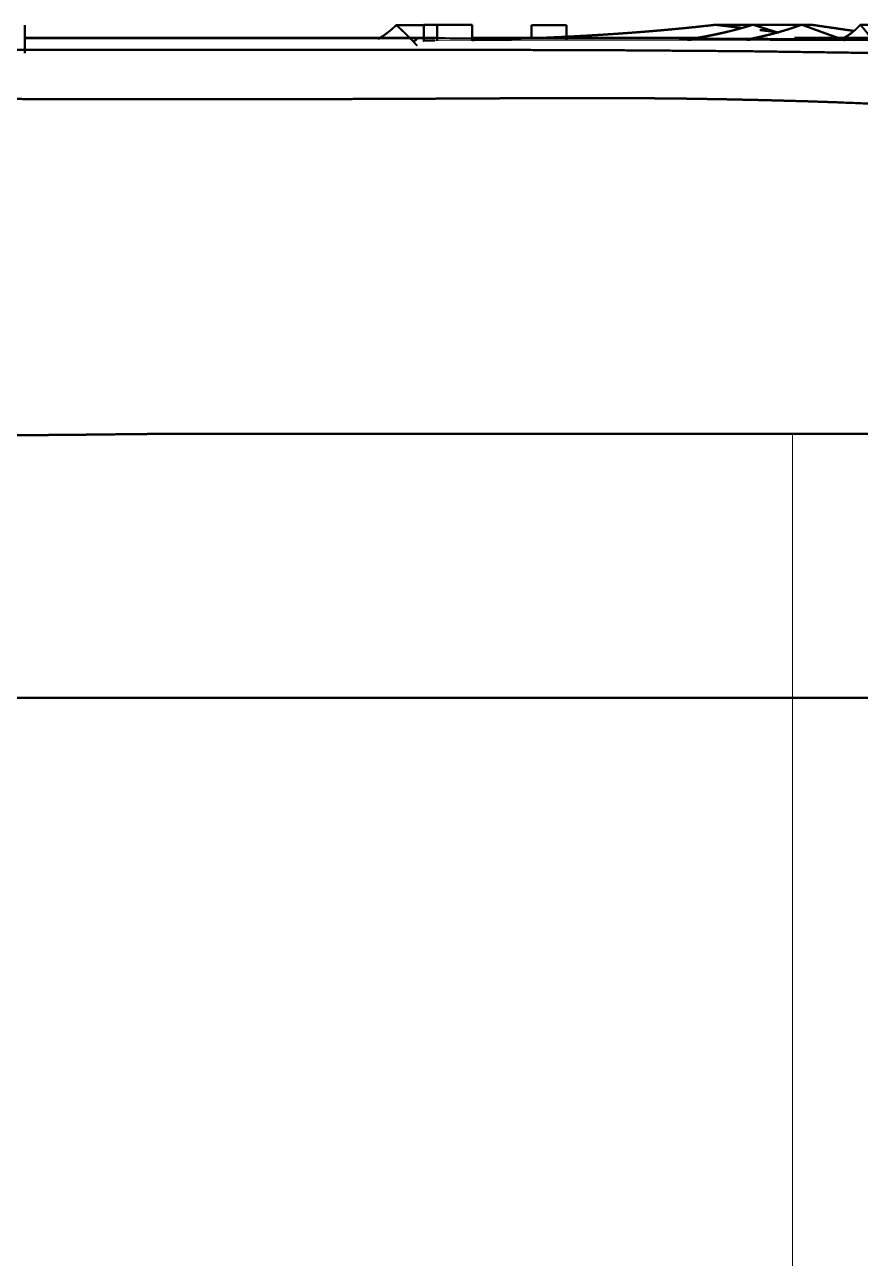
# Paper-space layout 'Layout1' of a CAD drawing. Header units: millimetres. Extents: x 37 to 380, y 30 to 264.
# Drawn here: x 63.44 to 69.77, y 163.2 to 172.55 of the extents above; entities that cross this region are included whole.
import ezdxf

# ---------------------------------------------------------------- set-up
doc = ezdxf.new("R2010")
doc.units = ezdxf.units.MM
doc.layers.add('170', color=7, linetype='Continuous', true_color=0xffffff)

psp = doc.layouts.get("Layout1")

# ---------------------------------------------------------------- linework, layer by layer
at = {"layer": '170', "color": 155, "linetype": 'Continuous', "lineweight": 50}
for p, q in [((63.4395, 172.5474), (63.4395, 172.3342)), ((66.2552, 172.5472), (66.4631, 172.5471)), ((66.4631, 172.5471), (66.2552, 172.5472)), ((66.5642, 172.5494), (66.5648, 172.4463)), ((66.5642, 172.4301), (66.5642, 172.5494)), ((66.8307, 172.5495), (66.8307, 172.4302)), ((67.2787, 172.4435), (67.2787, 172.5462)), ((67.5452, 172.5458), (67.5452, 172.434)), ((66.4631, 172.428), (66.5472, 172.429)), ((66.5296, 172.4288), (66.4631, 172.428)), ((66.4631, 172.428), (66.4631, 172.4255)), ((40.9008, 167.4491), (67.7307, 167.4491)), ((40.9008, 167.4491), (67.7307, 167.4491))]:
    psp.add_line(p, q, dxfattribs=at)
at = {"layer": '170', "color": 155, "linetype": 'Continuous', "lineweight": 13}
for p, q in [((69.2566, 169.4491), (69.2566, 167.4491)), ((69.2566, 167.4491), (69.2566, 158.0991))]:
    psp.add_line(p, q, dxfattribs=at)
at = {"layer": '170', "color": 155, "linetype": 'Continuous', "lineweight": 50}
for points, knots in [([(66.1189, 172.4413), (66.1332, 172.4501), (66.1443, 172.4573), (66.1553, 172.4646), (66.1661, 172.4721), (66.1767, 172.4798), (66.1871, 172.4876), (66.1973, 172.4956), (66.2074, 172.5037), (66.2173, 172.5121), (66.2271, 172.5206), (66.2366, 172.5293), (66.246, 172.5382), (66.2552, 172.5472)], [0, 0, 0.097337, 0.173808, 0.249757, 0.325678, 0.401099, 0.476518, 0.55152, 0.626572, 0.701282, 0.776179, 0.850691, 0.925459, 1, 1]), ([(66.2552, 172.5472), (66.2507, 172.5427), (66.2461, 172.5382), (66.2414, 172.5337), (66.2367, 172.5293), (66.2318, 172.5249), (66.227, 172.5206), (66.222, 172.5163), (66.217, 172.512), (66.212, 172.5077), (66.2068, 172.5035), (66.2016, 172.4993), (66.1964, 172.4952), (66.191, 172.4911), (66.1856, 172.487), (66.1802, 172.4829), (66.1746, 172.4789), (66.169, 172.4749), (66.1633, 172.471), (66.1576, 172.467), (66.1518, 172.4632), (66.1459, 172.4593), (66.1399, 172.4555), (66.1339, 172.4517), (66.1278, 172.4479), (66.1201, 172.4433)], [0, 0, 0.037578, 0.075159, 0.113004, 0.150864, 0.188973, 0.227166, 0.265556, 0.304079, 0.342791, 0.381644, 0.420748, 0.459924, 0.499407, 0.538983, 0.578874, 0.618855, 0.659133, 0.699569, 0.74031, 0.781216, 0.8224, 0.863757, 0.905483, 0.947338, 1, 1]), ([(66.2552, 172.5472), (66.264, 172.5391), (66.2726, 172.5312), (66.2811, 172.5234), (66.2852, 172.5195), (66.2934, 172.5119), (66.2974, 172.5081), (66.3052, 172.5006), (66.3091, 172.497), (66.3167, 172.4897), (66.3204, 172.4861), (66.3277, 172.4791), (66.3348, 172.4722), (66.3383, 172.4687), (66.3418, 172.4654), (66.3452, 172.462), (66.3518, 172.4554), (66.3551, 172.4521), (66.3583, 172.4489), (66.3615, 172.4457), (66.3646, 172.4426), (66.3676, 172.4394), (66.3707, 172.4363), (66.3736, 172.4333), (66.3766, 172.4302), (66.3794, 172.4272), (66.3823, 172.4242), (66.3851, 172.4213), (66.3878, 172.4184), (66.3905, 172.4155), (66.3931, 172.4127), (66.3957, 172.4099), (66.3982, 172.4071), (66.4007, 172.4043), (66.4032, 172.4016), (66.4056, 172.3989), (66.4102, 172.3936)], [0, 0, 0.054703, 0.108379, 0.161044, 0.186989, 0.238105, 0.26331, 0.312929, 0.337343, 0.385448, 0.409106, 0.455666, 0.501169, 0.523567, 0.545715, 0.56756, 0.610531, 0.63164, 0.65248, 0.67307, 0.693393, 0.713481, 0.733303, 0.75289, 0.772211, 0.791282, 0.810053, 0.828624, 0.846895, 0.864952, 0.882708, 0.900232, 0.917491, 0.934501, 0.951248, 0.967746, 1, 1]), ([(66.4106, 172.3929), (66.4059, 172.3982), (66.4035, 172.4009), (66.4011, 172.4036), (66.3961, 172.4092), (66.3935, 172.412), (66.3909, 172.4148), (66.3882, 172.4177), (66.3854, 172.4206), (66.3827, 172.4236), (66.3798, 172.4266), (66.377, 172.4296), (66.374, 172.4326), (66.3711, 172.4357), (66.368, 172.4388), (66.3619, 172.4451), (66.3587, 172.4483), (66.3555, 172.4516), (66.3522, 172.4548), (66.3489, 172.4582), (66.3456, 172.4615), (66.3422, 172.4649), (66.3352, 172.4717), (66.3281, 172.4787), (66.3244, 172.4822), (66.317, 172.4894), (66.3132, 172.493), (66.3094, 172.4966), (66.3055, 172.5003), (66.3016, 172.5041), (66.2976, 172.5078), (66.2936, 172.5116), (66.2895, 172.5154), (66.2812, 172.5232), (66.277, 172.5271), (66.2685, 172.5351), (66.2597, 172.5431), (66.2552, 172.5472)], [0, 0, 0.032048, 0.048511, 0.065185, 0.099327, 0.116811, 0.134492, 0.152488, 0.170716, 0.189244, 0.207986, 0.227027, 0.246267, 0.265806, 0.285612, 0.325989, 0.34656, 0.367364, 0.388469, 0.409824, 0.431446, 0.453302, 0.497831, 0.543381, 0.566574, 0.613679, 0.637609, 0.661806, 0.686238, 0.710989, 0.735973, 0.761209, 0.786697, 0.838463, 0.864772, 0.918064, 0.972497, 1, 1]), ([(66.4631, 172.549), (66.4631, 172.5374), (66.4631, 172.526), (66.4631, 172.5148), (66.4631, 172.504), (66.4631, 172.4933), (66.4631, 172.4881), (66.463, 172.483), (66.463, 172.4729), (66.463, 172.4679), (66.463, 172.4582), (66.463, 172.4487), (66.463, 172.4441), (66.463, 172.435), (66.463, 172.4262), (66.463, 172.4253)], [0, 0, 0.09416, 0.186231, 0.276214, 0.364191, 0.449996, 0.492188, 0.533796, 0.615507, 0.65561, 0.73423, 0.810678, 0.848108, 0.921464, 0.992731, 1, 1]), ([(66.4631, 172.4223), (66.4631, 172.43), (66.4631, 172.4389), (66.4631, 172.4481), (66.4631, 172.4576), (66.4631, 172.4673), (66.4631, 172.4774), (66.4631, 172.4877), (66.4631, 172.4983), (66.4631, 172.5092), (66.4631, 172.5203), (66.4631, 172.5318), (66.4631, 172.5436), (66.4631, 172.5495)], [0, 0, 0.060687, 0.130636, 0.202778, 0.277196, 0.353806, 0.43261, 0.513689, 0.597043, 0.68259, 0.770493, 0.860509, 0.953042, 1, 1]), ([(66.4631, 172.4316), (66.4631, 172.4357), (66.4631, 172.4406), (66.4631, 172.4506), (66.4631, 172.4609), (66.4631, 172.4716), (66.4631, 172.4826), (66.4631, 172.4939), (66.4631, 172.5056), (66.4631, 172.5176), (66.4631, 172.5299), (66.4631, 172.5362), (66.4631, 172.549)], [0, 0, 0.034431, 0.076083, 0.161412, 0.249472, 0.340437, 0.434132, 0.530645, 0.629975, 0.732124, 0.837091, 0.890719, 1, 1]), ([(66.5642, 172.4348), (66.5642, 172.4455), (66.5642, 172.4535), (66.5642, 172.4577), (66.5642, 172.466), (66.5642, 172.4746), (66.5642, 172.4833), (66.5642, 172.4922), (66.5642, 172.5013), (66.5642, 172.5106), (66.5642, 172.5153), (66.5642, 172.5248), (66.5642, 172.5345), (66.5642, 172.5395), (66.5642, 172.5494)], [0, 0, 0.093367, 0.163753, 0.199622, 0.272531, 0.347062, 0.423125, 0.500811, 0.580119, 0.660959, 0.701965, 0.785238, 0.869953, 0.912942, 1, 1]), ([(66.8318, 172.4335), (66.8339, 172.4336), (66.854, 172.434), (66.8742, 172.4345), (66.9144, 172.4354), (66.9546, 172.4364), (66.9747, 172.4369), (67.0148, 172.438), (67.0348, 172.4386), (67.0749, 172.4398), (67.1149, 172.441), (67.1548, 172.4423), (67.1947, 172.4437), (67.2345, 172.4451), (67.2544, 172.4458), (67.2942, 172.4474), (67.314, 172.4481), (67.3537, 172.4498), (67.3933, 172.4514), (67.4329, 172.4532), (67.4724, 172.455), (67.5119, 172.4569), (67.5316, 172.4579), (67.5513, 172.4588), (67.571, 172.4598), (67.6104, 172.4619), (67.63, 172.463), (67.6693, 172.4651), (67.6889, 172.4662), (67.7085, 172.4673), (67.7477, 172.4697), (67.7673, 172.4708), (67.7868, 172.472), (67.8259, 172.4745), (67.8454, 172.4757), (67.8649, 172.477), (67.8844, 172.4783), (67.9234, 172.4809), (67.9428, 172.4823), (67.9817, 172.485), (68.0011, 172.4864), (68.0205, 172.4879), (68.0593, 172.4908), (68.0787, 172.4923), (68.1174, 172.4953), (68.1367, 172.4968), (68.1753, 172.5), (68.1946, 172.5016), (68.2332, 172.5049), (68.2524, 172.5066), (68.2717, 172.5082), (68.2909, 172.51), (68.3101, 172.5117), (68.3293, 172.5135), (68.3485, 172.5152), (68.3677, 172.517), (68.406, 172.5207), (68.4251, 172.5226), (68.4634, 172.5264), (68.4825, 172.5283), (68.5016, 172.5303), (68.5207, 172.5323), (68.5397, 172.5343), (68.5588, 172.5363), (68.5778, 172.5384), (68.5969, 172.5405), (68.6159, 172.5426), (68.6349, 172.5447), (68.6539, 172.5469), (68.6728, 172.549)], [0, 0, 0.001112, 0.012033, 0.022955, 0.04477, 0.066558, 0.077441, 0.099189, 0.110053, 0.13176, 0.15344, 0.175093, 0.196719, 0.218321, 0.22911, 0.250669, 0.261442, 0.282962, 0.304457, 0.325927, 0.347369, 0.368786, 0.379485, 0.390179, 0.400862, 0.422217, 0.432885, 0.4542, 0.46485, 0.475492, 0.496756, 0.50738, 0.517997, 0.539212, 0.549811, 0.560405, 0.570991, 0.592146, 0.602714, 0.623832, 0.634383, 0.644927, 0.665997, 0.676524, 0.697558, 0.708065, 0.729065, 0.739558, 0.760521, 0.770995, 0.781464, 0.791926, 0.802383, 0.812832, 0.823278, 0.833716, 0.854579, 0.865003, 0.885832, 0.896236, 0.906638, 0.917033, 0.927423, 0.937807, 0.948186, 0.958559, 0.96893, 0.979291, 0.989649, 1, 1]), ([(68.6728, 172.549), (68.653, 172.5468), (68.6331, 172.5445), (68.6131, 172.5423), (68.593, 172.54), (68.5729, 172.5379), (68.5527, 172.5357), (68.5325, 172.5335), (68.5122, 172.5314), (68.4918, 172.5293), (68.4714, 172.5272), (68.4508, 172.5251), (68.4303, 172.5231), (68.4096, 172.5211), (68.3682, 172.5171), (68.3473, 172.5151), (68.3264, 172.5132), (68.3055, 172.5113), (68.2845, 172.5094), (68.2634, 172.5075), (68.2422, 172.5057), (68.221, 172.5039), (68.1998, 172.5021), (68.157, 172.4985), (68.1356, 172.4968), (68.0925, 172.4934), (68.0708, 172.4917), (68.0491, 172.49), (68.0273, 172.4884), (68.0055, 172.4868), (67.9836, 172.4852), (67.9396, 172.4821), (67.8954, 172.479), (67.8509, 172.4761), (67.8286, 172.4747), (67.7838, 172.4719), (67.7388, 172.4691), (67.7161, 172.4678), (67.6707, 172.4652), (67.625, 172.4627), (67.5792, 172.4603), (67.5562, 172.4591), (67.5099, 172.4568), (67.4635, 172.4546), (67.4168, 172.4525), (67.3934, 172.4514), (67.3463, 172.4494), (67.3228, 172.4485), (67.2754, 172.4466), (67.2279, 172.4448), (67.1801, 172.4431), (67.1561, 172.4423), (67.108, 172.4408), (67.0597, 172.4393), (67.0355, 172.4386), (66.9869, 172.4372), (66.9381, 172.436), (66.8891, 172.4348), (66.8645, 172.4342), (66.8319, 172.4335)], [0, 0, 0.010844, 0.021695, 0.032607, 0.043528, 0.054506, 0.065494, 0.076542, 0.087597, 0.098712, 0.109835, 0.121017, 0.132207, 0.143454, 0.166029, 0.177353, 0.188735, 0.200127, 0.211577, 0.223034, 0.234551, 0.246073, 0.257656, 0.280896, 0.29255, 0.315985, 0.327766, 0.339554, 0.351397, 0.36325, 0.375158, 0.39905, 0.423067, 0.447216, 0.459325, 0.483664, 0.508127, 0.52042, 0.545071, 0.569848, 0.594746, 0.60723, 0.632314, 0.657517, 0.68284, 0.695558, 0.72106, 0.733844, 0.759522, 0.785313, 0.811223, 0.82423, 0.850306, 0.876494, 0.88962, 0.915972, 0.942434, 0.969002, 0.982339, 1, 1]), ([(67.2787, 172.5462), (67.2787, 172.5353), (67.2787, 172.5247), (67.2787, 172.5142), (67.2787, 172.504), (67.2787, 172.494), (67.2787, 172.4843), (67.2787, 172.4747), (67.2787, 172.47), (67.2787, 172.4654), (67.2787, 172.4563), (67.2787, 172.4474), (67.2787, 172.4443)], [0, 0, 0.106694, 0.211156, 0.313489, 0.413692, 0.511765, 0.607606, 0.701318, 0.747363, 0.792799, 0.882049, 0.969067, 1, 1]), ([(67.5452, 172.4349), (67.5452, 172.4403), (67.5452, 172.4442), (67.5452, 172.4521), (67.5452, 172.4601), (67.5452, 172.4684), (67.5452, 172.4768), (67.5452, 172.4854), (67.5452, 172.4942), (67.5452, 172.5032), (67.5452, 172.5123), (67.5452, 172.5217), (67.5452, 172.5312), (67.5452, 172.5409), (67.5452, 172.5458)], [0, 0, 0.048858, 0.08373, 0.154685, 0.227413, 0.301725, 0.377716, 0.455385, 0.534732, 0.615664, 0.698275, 0.782471, 0.868252, 0.955711, 1, 1]), ([(68.4625, 172.4383), (68.4795, 172.441), (68.4878, 172.4423), (68.4961, 172.4437), (68.5043, 172.445), (68.5125, 172.4464), (68.5207, 172.4478), (68.5288, 172.4492), (68.5369, 172.4506), (68.545, 172.4519), (68.553, 172.4534), (68.561, 172.4548), (68.5689, 172.4562), (68.5847, 172.4591), (68.6003, 172.462), (68.6081, 172.4635), (68.6158, 172.4649), (68.6235, 172.4664), (68.6312, 172.4679), (68.6388, 172.4694), (68.6464, 172.4709), (68.6539, 172.4725), (68.6614, 172.474), (68.6689, 172.4755), (68.6763, 172.4771), (68.6837, 172.4786), (68.6911, 172.4802), (68.6984, 172.4818), (68.7057, 172.4834), (68.713, 172.485), (68.7202, 172.4866), (68.7274, 172.4882), (68.7346, 172.4898), (68.7417, 172.4914), (68.7488, 172.493), (68.7558, 172.4947), (68.7628, 172.4963), (68.7698, 172.498), (68.7767, 172.4997), (68.7836, 172.5013), (68.7905, 172.503), (68.7974, 172.5047), (68.8042, 172.5064), (68.8109, 172.5081), (68.8177, 172.5098), (68.8244, 172.5116), (68.831, 172.5133), (68.8377, 172.5151), (68.8443, 172.5168), (68.8574, 172.5203), (68.8638, 172.5221), (68.8703, 172.5239), (68.8767, 172.5257), (68.8831, 172.5275), (68.8895, 172.5293), (68.8958, 172.5312), (68.9021, 172.533), (68.9084, 172.5348), (68.9146, 172.5367), (68.9208, 172.5385), (68.9269, 172.5404), (68.9331, 172.5423), (68.9392, 172.5442), (68.9452, 172.5461), (68.9513, 172.548), (68.9573, 172.5499)], [0, 0, 0.033837, 0.050448, 0.06694, 0.083417, 0.099774, 0.116105, 0.132325, 0.148522, 0.164608, 0.180661, 0.196614, 0.212531, 0.244131, 0.275455, 0.291006, 0.306521, 0.321929, 0.337312, 0.352584, 0.367835, 0.382976, 0.398091, 0.41311, 0.428093, 0.442977, 0.45783, 0.472583, 0.4873, 0.501922, 0.516519, 0.531007, 0.545473, 0.559841, 0.574173, 0.588411, 0.602623, 0.616727, 0.63081, 0.644805, 0.658754, 0.67262, 0.686451, 0.700183, 0.713896, 0.72751, 0.7411, 0.754586, 0.768058, 0.794767, 0.808014, 0.821242, 0.834382, 0.847479, 0.860497, 0.873477, 0.886379, 0.899248, 0.912025, 0.924779, 0.937441, 0.950089, 0.962631, 0.975159, 0.987586, 1, 1]), ([(68.9573, 172.5499), (68.9484, 172.5471), (68.9396, 172.5443), (68.9307, 172.5415), (68.9218, 172.5388), (68.9129, 172.5361), (68.9039, 172.5335), (68.8949, 172.5308), (68.8859, 172.5282), (68.8769, 172.5256), (68.8678, 172.523), (68.8587, 172.5205), (68.8496, 172.518), (68.8404, 172.5155), (68.8312, 172.513), (68.822, 172.5106), (68.8128, 172.5082), (68.8035, 172.5058), (68.7943, 172.5035), (68.7849, 172.5011), (68.7756, 172.4988), (68.7662, 172.4965), (68.7568, 172.4943), (68.7474, 172.492), (68.738, 172.4898), (68.7285, 172.4876), (68.719, 172.4854), (68.7095, 172.4833), (68.6999, 172.4812), (68.6903, 172.4791), (68.6807, 172.477), (68.6711, 172.4749), (68.6614, 172.4729), (68.6517, 172.4709), (68.642, 172.4689), (68.6323, 172.4669), (68.6225, 172.465), (68.6127, 172.463), (68.6029, 172.4611), (68.593, 172.4592), (68.5831, 172.4574), (68.5732, 172.4555), (68.5633, 172.4537), (68.5533, 172.4519), (68.5433, 172.4501), (68.5333, 172.4484), (68.5233, 172.4466), (68.5132, 172.4449), (68.5031, 172.4432), (68.4854, 172.4402)], [0, 0, 0.019097, 0.038229, 0.057386, 0.076612, 0.095844, 0.115141, 0.13445, 0.153814, 0.173206, 0.192653, 0.212123, 0.231644, 0.251194, 0.2708, 0.290426, 0.310118, 0.32983, 0.349588, 0.369388, 0.389239, 0.409117, 0.429056, 0.449018, 0.469041, 0.489092, 0.509196, 0.529342, 0.549536, 0.569764, 0.590048, 0.610362, 0.630739, 0.651145, 0.671609, 0.692107, 0.712654, 0.73325, 0.753897, 0.774577, 0.795316, 0.816095, 0.836934, 0.857803, 0.878731, 0.899694, 0.920708, 0.941782, 0.962891, 1, 1]), ([(68.6728, 172.549), (68.6943, 172.5466), (68.737, 172.5416), (68.7796, 172.5366), (68.8222, 172.5316), (68.8625, 172.5269)], [0, 0, 0.112859, 0.338234, 0.562996, 0.787174, 1, 1]), ([(68.8628, 172.527), (68.7956, 172.5348), (68.7143, 172.5442), (68.6728, 172.549)], [0, 0, 0.353784, 0.781931, 1, 1]), ([(68.9136, 172.4367), (68.9164, 172.4372), (68.9364, 172.4413), (68.9563, 172.4454), (68.976, 172.4496), (68.9957, 172.4539), (69.0152, 172.4583), (69.0345, 172.4628), (69.0538, 172.4674), (69.0729, 172.4721), (69.0919, 172.4769), (69.1108, 172.4818), (69.1295, 172.4869), (69.1481, 172.492), (69.1666, 172.4973), (69.185, 172.5026), (69.2033, 172.5081), (69.2214, 172.5137), (69.2394, 172.5194), (69.2572, 172.5253), (69.275, 172.5313), (69.2926, 172.5373), (69.3101, 172.5436), (69.3274, 172.5499)], [0, 0, 0.006802, 0.054298, 0.101514, 0.148532, 0.195274, 0.241838, 0.288105, 0.334211, 0.380034, 0.425694, 0.471064, 0.516292, 0.561236, 0.606037, 0.650558, 0.694953, 0.739073, 0.783058, 0.826791, 0.870421, 0.913757, 0.956963, 1, 1]), ([(69.3274, 172.5499), (69.319, 172.5468), (69.3105, 172.5437), (69.302, 172.5407), (69.2934, 172.5376), (69.2847, 172.5346), (69.2759, 172.5316), (69.2671, 172.5287), (69.2583, 172.5257), (69.2493, 172.5228), (69.2403, 172.5199), (69.2312, 172.517), (69.2221, 172.5141), (69.2129, 172.5113), (69.2036, 172.5084), (69.1943, 172.5056), (69.1849, 172.5029), (69.1754, 172.5001), (69.1658, 172.4974), (69.1562, 172.4946), (69.1465, 172.4919), (69.1368, 172.4892), (69.127, 172.4866), (69.1171, 172.484), (69.1071, 172.4814), (69.0971, 172.4787), (69.087, 172.4762), (69.0768, 172.4736), (69.0666, 172.4711), (69.0563, 172.4686), (69.0459, 172.4661), (69.0354, 172.4636), (69.0249, 172.4612), (69.0143, 172.4588), (69.0037, 172.4564), (68.9929, 172.454), (68.9821, 172.4516), (68.9712, 172.4493), (68.9603, 172.4469), (68.9493, 172.4446), (68.9382, 172.4424), (68.9181, 172.4383)], [0, 0, 0.021162, 0.042372, 0.063772, 0.08525, 0.106916, 0.128658, 0.150573, 0.172572, 0.194756, 0.217017, 0.239469, 0.262002, 0.284726, 0.307533, 0.330532, 0.353607, 0.376892, 0.400251, 0.423807, 0.447444, 0.471297, 0.495218, 0.519351, 0.543565, 0.56799, 0.592498, 0.617218, 0.642021, 0.667036, 0.692135, 0.717453, 0.742843, 0.768471, 0.794166, 0.820094, 0.846105, 0.872333, 0.898652, 0.925192, 0.951813, 1, 1]), ([(68.9573, 172.5499), (68.9762, 172.5439), (68.9855, 172.5409), (68.9948, 172.5379), (69.0133, 172.532), (69.0315, 172.5262), (69.0494, 172.5205), (69.0672, 172.5149), (69.0847, 172.5093), (69.1019, 172.5038), (69.119, 172.4984), (69.1358, 172.4931), (69.1381, 172.4924)], [0, 0, 0.104558, 0.156291, 0.207817, 0.309792, 0.410466, 0.509841, 0.607958, 0.704792, 0.800351, 0.894637, 0.987648, 1, 1]), ([(69.1518, 172.4876), (69.1196, 172.4979), (69.0848, 172.5091), (69.0493, 172.5205), (69.013, 172.5321), (68.9946, 172.5379), (68.9573, 172.5499)], [0, 0, 0.165344, 0.344345, 0.527083, 0.713486, 0.80802, 1, 1]), ([(69.3274, 172.5499), (69.3453, 172.5433), (69.3629, 172.5368), (69.3716, 172.5336), (69.389, 172.5272), (69.4062, 172.5209), (69.4232, 172.5146), (69.4316, 172.5115), (69.4484, 172.5054), (69.4567, 172.5024), (69.4731, 172.4964), (69.4894, 172.4904), (69.5055, 172.4846), (69.5214, 172.4788), (69.5293, 172.4759), (69.5371, 172.4731), (69.5527, 172.4675), (69.5681, 172.462), (69.5757, 172.4593), (69.5832, 172.4566), (69.5982, 172.4512), (69.6057, 172.4486), (69.6204, 172.4433), (69.6277, 172.4408), (69.6421, 172.4357), (69.6493, 172.4332), (69.6499, 172.4329)], [0, 0, 0.055365, 0.110173, 0.137355, 0.191303, 0.244693, 0.297506, 0.323701, 0.375664, 0.401404, 0.452489, 0.50301, 0.552939, 0.602277, 0.626748, 0.651046, 0.699228, 0.746818, 0.770401, 0.793816, 0.840236, 0.863231, 0.908754, 0.931295, 0.97592, 0.998018, 1, 1]), ([(69.6542, 172.4319), (69.6536, 172.4321), (69.6396, 172.437), (69.6254, 172.442), (69.6108, 172.4471), (69.5961, 172.4523), (69.566, 172.463), (69.5505, 172.4686), (69.5189, 172.4799), (69.4863, 172.4917), (69.4697, 172.4978), (69.4356, 172.5102), (69.4005, 172.523), (69.3645, 172.5362), (69.3274, 172.5499)], [0, 0, 0.001609, 0.044466, 0.087865, 0.132197, 0.17707, 0.269262, 0.316595, 0.41332, 0.513065, 0.563975, 0.668339, 0.775779, 0.886325, 1, 1]), ([(69.7223, 172.5026), (69.6715, 172.5099), (69.5958, 172.5209), (69.5196, 172.532), (69.443, 172.5433), (69.4046, 172.549)], [0, 0, 0.159772, 0.398091, 0.637813, 0.879004, 1, 1]), ([(69.4046, 172.549), (69.4444, 172.5431), (69.4838, 172.5373), (69.5227, 172.5316), (69.5418, 172.5288), (69.5799, 172.5233), (69.6175, 172.5178), (69.6545, 172.5124), (69.6729, 172.5098), (69.7092, 172.5046), (69.7148, 172.5037)], [0, 0, 0.128581, 0.255487, 0.380704, 0.4425, 0.565204, 0.68625, 0.805639, 0.864873, 0.981798, 1, 1]), ([(69.6413, 172.4451), (69.6413, 172.4451), (69.6507, 172.4506), (69.66, 172.4562), (69.669, 172.462), (69.6779, 172.4678), (69.6866, 172.4738), (69.6952, 172.48), (69.7036, 172.4863), (69.7118, 172.4927), (69.7198, 172.4993), (69.7276, 172.506), (69.7353, 172.5128), (69.7428, 172.5198), (69.7502, 172.527), (69.7574, 172.5342), (69.7643, 172.5417), (69.7712, 172.5493)], [0, 0, 0.000442, 0.065553, 0.130087, 0.194284, 0.257898, 0.321254, 0.384102, 0.446753, 0.508972, 0.571046, 0.632695, 0.694319, 0.75562, 0.81691, 0.877934, 0.939038, 1, 1]), ([(69.7712, 172.5493), (69.7678, 172.5455), (69.7644, 172.5417), (69.7609, 172.538), (69.7573, 172.5343), (69.7537, 172.5306), (69.7501, 172.527), (69.7463, 172.5234), (69.7426, 172.5198), (69.7387, 172.5162), (69.7348, 172.5127), (69.7309, 172.5092), (69.7268, 172.5057), (69.7227, 172.5023), (69.7186, 172.4989), (69.7144, 172.4955), (69.7101, 172.4921), (69.7058, 172.4888), (69.7014, 172.4855), (69.6969, 172.4822), (69.6924, 172.479), (69.6878, 172.4758), (69.6831, 172.4726), (69.6784, 172.4695), (69.6736, 172.4663), (69.6688, 172.4632), (69.6638, 172.4602), (69.6588, 172.4572), (69.6538, 172.4542), (69.6487, 172.4512), (69.6421, 172.4475)], [0, 0, 0.030732, 0.061543, 0.092467, 0.123469, 0.154686, 0.185946, 0.217387, 0.248923, 0.280627, 0.312459, 0.344488, 0.376652, 0.409028, 0.441524, 0.474257, 0.507103, 0.540219, 0.573458, 0.607012, 0.640637, 0.674608, 0.708721, 0.743162, 0.777717, 0.812634, 0.847708, 0.883084, 0.918691, 0.954607, 1, 1]), ([(69.8607, 172.434), (69.8564, 172.4407), (69.8526, 172.4465), (69.8486, 172.4525), (69.8444, 172.4585), (69.84, 172.4647), (69.8354, 172.471), (69.8305, 172.4775), (69.8255, 172.4841), (69.8203, 172.4908), (69.8148, 172.4977), (69.8092, 172.5046), (69.8033, 172.5118), (69.7973, 172.519), (69.7911, 172.5264), (69.7846, 172.5339), (69.778, 172.5415), (69.7712, 172.5493)], [0, 0, 0.054416, 0.10191, 0.150933, 0.201495, 0.253525, 0.307207, 0.36239, 0.41916, 0.477444, 0.537303, 0.598687, 0.661732, 0.726211, 0.792312, 0.86, 0.929507, 1, 1]), ([(69.7712, 172.5493), (69.7745, 172.5455), (69.7778, 172.5417), (69.7811, 172.538), (69.7843, 172.5343), (69.7875, 172.5306), (69.7906, 172.527), (69.7936, 172.5234), (69.7967, 172.5198), (69.7996, 172.5162), (69.8025, 172.5127), (69.8054, 172.5093), (69.8082, 172.5058), (69.811, 172.5024), (69.8137, 172.499), (69.8164, 172.4957), (69.819, 172.4924), (69.8216, 172.4891), (69.8241, 172.4859), (69.8266, 172.4827), (69.829, 172.4795), (69.8314, 172.4764), (69.8337, 172.4732), (69.836, 172.4702), (69.8382, 172.4671), (69.8404, 172.4641), (69.8426, 172.4611), (69.8446, 172.4582), (69.8467, 172.4552), (69.8487, 172.4523), (69.8506, 172.4495), (69.8525, 172.4467), (69.8543, 172.4439), (69.8561, 172.4411), (69.8579, 172.4384), (69.8609, 172.4335)], [0, 0, 0.034496, 0.068799, 0.102635, 0.136027, 0.169028, 0.201686, 0.233954, 0.265834, 0.297293, 0.328387, 0.359071, 0.389412, 0.419291, 0.448882, 0.478033, 0.506821, 0.535203, 0.563245, 0.590848, 0.618146, 0.645007, 0.671508, 0.69763, 0.723413, 0.748798, 0.773826, 0.798499, 0.822738, 0.84668, 0.870191, 0.893408, 0.916215, 0.938711, 0.960799, 1, 1]), ([(63.4397, 172.4474), (65.8732, 172.4475), (68.2786, 172.4443), (69.4812, 172.44), (70.0825, 172.4367), (70.6838, 172.4323), (70.9556, 172.43)], [0, 0, 0.323775, 0.643812, 0.803826, 0.883832, 0.963837, 1, 1]), ([(66.3829, 172.4213), (66.4053, 172.4351), (66.4097, 172.438)], [0, 0, 0.83523, 1, 1]), ([(66.4106, 172.4382), (66.4008, 172.4319), (66.3952, 172.4284), (66.3896, 172.425), (66.3833, 172.4212)], [0, 0, 0.363982, 0.567544, 0.771828, 1, 1]), ([(69.0104, 172.5093), (69.033, 172.5066), (69.0749, 172.5016), (69.1336, 172.4946)], [0, 0, 0.183523, 0.523094, 1, 1]), ([(48.9128, 169.4491), (48.9231, 169.5807), (48.942, 169.7114), (48.9699, 169.8404), (49.007, 169.9671), (49.0535, 170.0906), (49.1091, 170.2102), (49.1735, 170.3252), (49.2463, 170.4351), (49.3269, 170.5395), (49.4145, 170.6383), (49.5082, 170.7313), (49.6073, 170.8186), (49.7109, 170.9005), (49.8184, 170.9772), (49.9291, 171.0491), (50.0427, 171.1164), (50.1586, 171.1794), (50.2766, 171.2385), (50.3963, 171.294), (50.5175, 171.3462), (50.7636, 171.4414), (51.0135, 171.5261), (51.2662, 171.6017), (51.5212, 171.6696), (51.7778, 171.7307), (52.0358, 171.7859), (52.2949, 171.836), (52.5548, 171.8815), (52.8154, 171.9229), (53.0765, 171.9607), (53.338, 171.9953), (53.5999, 172.027), (53.8621, 172.056), (54.1246, 172.0827), (54.6501, 172.1297), (55.1762, 172.1696), (55.7027, 172.2035), (56.2296, 172.2324), (56.7567, 172.2571), (57.284, 172.2782), (57.8113, 172.2961), (58.3387, 172.3113), (59.3937, 172.3344), (60.4488, 172.349), (61.504, 172.3566), (62.5593, 172.3592), (63.0869, 172.3593), (64.1422, 172.3588), (65.1974, 172.3589), (66.2526, 172.3594), (66.7802, 172.3593), (67.8354, 172.3567), (68.8905, 172.349), (69.9456, 172.3343), (71.0006, 172.3112), (71.528, 172.296), (72.0553, 172.278), (72.5825, 172.257), (73.1095, 172.2323), (73.6363, 172.2034), (74.1628, 172.1695), (74.6889, 172.1296), (75.2145, 172.0825), (75.4769, 172.0558), (75.7392, 172.0267), (76.0011, 171.995), (76.2626, 171.9604), (76.5238, 171.9226), (76.7843, 171.8812), (77.0442, 171.8357), (77.3032, 171.7857), (77.5611, 171.7304), (77.8178, 171.6692), (78.0728, 171.6013), (78.3256, 171.5255), (78.5756, 171.4407), (78.8217, 171.3454), (78.943, 171.2931), (79.0627, 171.2376), (79.1806, 171.1784), (79.2965, 171.1154), (79.4099, 171.0481), (79.5206, 170.9762), (79.6279, 170.8994), (79.7314, 170.8175), (79.8304, 170.7301), (79.924, 170.6371), (80.0115, 170.5382), (80.092, 170.4337), (80.1648, 170.3237), (80.2291, 170.2086), (80.2846, 170.0889), (80.3309, 169.9653), (80.3679, 169.8385), (80.3957, 169.7093), (80.4145, 169.5786), (80.4247, 169.447)], [0, 0, 0.003907, 0.007817, 0.011726, 0.015635, 0.019542, 0.023447, 0.027351, 0.031256, 0.035161, 0.03907, 0.04298, 0.046891, 0.050801, 0.054711, 0.05862, 0.062528, 0.066435, 0.070343, 0.07425, 0.078157, 0.08597, 0.093783, 0.101595, 0.109407, 0.11722, 0.125032, 0.132845, 0.140658, 0.14847, 0.156283, 0.164095, 0.171907, 0.179718, 0.187529, 0.203152, 0.218775, 0.234399, 0.250024, 0.265649, 0.281274, 0.296898, 0.312522, 0.343767, 0.375013, 0.406259, 0.437506, 0.45313, 0.484377, 0.515623, 0.546868, 0.562491, 0.593736, 0.624981, 0.656227, 0.687472, 0.703095, 0.718718, 0.734341, 0.749964, 0.765586, 0.781209, 0.796833, 0.812456, 0.820268, 0.828081, 0.835893, 0.843706, 0.851518, 0.85933, 0.867142, 0.874953, 0.882765, 0.890577, 0.898391, 0.906206, 0.914023, 0.921839, 0.925748, 0.929655, 0.933562, 0.937469, 0.941375, 0.945281, 0.949189, 0.953098, 0.957008, 0.960917, 0.964825, 0.968731, 0.972636, 0.976541, 0.980448, 0.984357, 0.988268, 0.99218, 0.996092, 1, 1]), ([(64.6687, 171.9849), (64.3762, 171.985), (64.0736, 171.9853), (63.7605, 171.9858), (63.4366, 171.9866), (63.1016, 171.9879), (62.759, 171.9894), (62.4459, 171.991), (62.1623, 171.9923), (61.9087, 171.9933), (61.7971, 171.9936), (61.6854, 171.9937), (61.5419, 171.9936), (61.3983, 171.9932), (61.2567, 171.9924), (61.1151, 171.9913), (60.9754, 171.9899), (60.8358, 171.9882), (60.698, 171.9861), (60.5603, 171.9836), (60.4243, 171.9808), (60.2884, 171.9777), (60.1543, 171.9743), (60.0202, 171.9704), (59.8347, 171.9645), (59.6492, 171.9579), (59.4635, 171.9505), (59.2779, 171.9423), (58.9596, 171.9265), (58.6415, 171.9083), (58.325, 171.8877), (58.0088, 171.8643), (57.6941, 171.8383), (57.3798, 171.8092), (57.185, 171.7895), (56.9903, 171.7685), (56.8004, 171.7466), (56.6107, 171.7232), (56.426, 171.6988), (56.2414, 171.6729), (56.0619, 171.6459), (55.8827, 171.6172), (55.6822, 171.5828), (55.4821, 171.5457), (55.2901, 171.5073), (55.0987, 171.4661), (54.9158, 171.4235), (54.7337, 171.3776), (54.5604, 171.3303), (54.3882, 171.2793), (54.2251, 171.2269), (54.0634, 171.1704), (53.911, 171.1124), (53.7605, 171.0499), (53.6854, 171.0164), (53.611, 170.9816), (53.5393, 170.9463), (53.4684, 170.9096), (53.4004, 170.8724), (53.3331, 170.8337), (53.2687, 170.7946), (53.2052, 170.7538), (53.1445, 170.7126), (53.0849, 170.6697), (53.0668, 170.6562), (53.0489, 170.6426), (53.0314, 170.6291), (53.0141, 170.6154), (52.9972, 170.6019), (52.9805, 170.5883), (52.9642, 170.5748), (52.9481, 170.5611), (52.9324, 170.5477), (52.9168, 170.534), (52.9017, 170.5206), (52.8867, 170.5069), (52.8722, 170.4935), (52.8578, 170.4799), (52.8439, 170.4664), (52.8301, 170.4528), (52.8167, 170.4394), (52.8035, 170.4259), (52.7907, 170.4124), (52.7781, 170.3989), (52.7659, 170.3855), (52.7538, 170.372), (52.7421, 170.3587), (52.7306, 170.3452), (52.7196, 170.3319), (52.7086, 170.3184), (52.6981, 170.3051), (52.6877, 170.2917), (52.6778, 170.2785), (52.668, 170.2651), (52.6586, 170.2519), (52.6493, 170.2386)], [0, 0, 0.023585, 0.047994, 0.073249, 0.099372, 0.126393, 0.154024, 0.179279, 0.20215, 0.222607, 0.231609, 0.240611, 0.252192, 0.263774, 0.275194, 0.286615, 0.297879, 0.309143, 0.320255, 0.331367, 0.342331, 0.353295, 0.364117, 0.374939, 0.389909, 0.404879, 0.419865, 0.434852, 0.460552, 0.486252, 0.511831, 0.53741, 0.562872, 0.588334, 0.604127, 0.619919, 0.635334, 0.65075, 0.665782, 0.680813, 0.695452, 0.71009, 0.726503, 0.742916, 0.758706, 0.774495, 0.789642, 0.804788, 0.819275, 0.833762, 0.847579, 0.861397, 0.874547, 0.887695, 0.894324, 0.900952, 0.90739, 0.913829, 0.920086, 0.926342, 0.932425, 0.938508, 0.94443, 0.950351, 0.952169, 0.953987, 0.955767, 0.957546, 0.959288, 0.96103, 0.962735, 0.96444, 0.966108, 0.967776, 0.969409, 0.971041, 0.972638, 0.974234, 0.975796, 0.977358, 0.978886, 0.980414, 0.981908, 0.983402, 0.984864, 0.986325, 0.987753, 0.989183, 0.990581, 0.991978, 0.993345, 0.994712, 0.996048, 0.997385, 0.998693, 1, 1]), ([(76.6864, 170.241), (76.6813, 170.2483), (76.6762, 170.2556), (76.671, 170.2629), (76.6657, 170.2702), (76.6603, 170.2775), (76.6549, 170.2848), (76.6493, 170.2922), (76.6437, 170.2995), (76.638, 170.3068), (76.6322, 170.3141), (76.6264, 170.3214), (76.6204, 170.3287), (76.6144, 170.336), (76.6083, 170.3433), (76.6021, 170.3507), (76.5959, 170.358), (76.5895, 170.3653), (76.5831, 170.3726), (76.5766, 170.3799), (76.5701, 170.3872), (76.5634, 170.3946), (76.5567, 170.4018), (76.5498, 170.4092), (76.5429, 170.4165), (76.5359, 170.4238), (76.5289, 170.4311), (76.5217, 170.4384), (76.5145, 170.4457), (76.5072, 170.453), (76.4998, 170.4603), (76.4923, 170.4676), (76.4848, 170.4749), (76.4771, 170.4822), (76.4694, 170.4895), (76.4616, 170.4968), (76.4537, 170.5041), (76.4457, 170.5114), (76.4377, 170.5187), (76.4296, 170.526), (76.4214, 170.5333), (76.413, 170.5406), (76.4047, 170.5478), (76.3962, 170.5551), (76.3877, 170.5624), (76.3545, 170.59), (76.3209, 170.617), (76.2869, 170.6435), (76.2524, 170.6694), (76.2174, 170.6948), (76.1821, 170.7197), (76.1464, 170.7441), (76.1102, 170.768), (76.0736, 170.7914), (76.0367, 170.8143), (75.9672, 170.8554), (75.8966, 170.8949), (75.8222, 170.9342), (75.7468, 170.9718), (75.6675, 171.0094), (75.5874, 171.0453), (75.5033, 171.0811), (75.4186, 171.1154), (75.3299, 171.1496), (75.2406, 171.1823), (75.0408, 171.2502), (74.8391, 171.3122), (74.625, 171.3718), (74.4095, 171.4263), (74.1822, 171.4786), (73.9539, 171.5264), (73.7145, 171.5722), (73.4744, 171.614), (73.2238, 171.654), (72.9726, 171.6905), (72.7903, 171.715), (72.6078, 171.7381), (72.421, 171.7602), (72.2339, 171.7809), (72.0425, 171.8008), (71.851, 171.8194), (71.6552, 171.8372), (71.4593, 171.8539), (70.9949, 171.8889), (70.53, 171.9182), (70.0671, 171.9422), (69.604, 171.9612), (69.3367, 171.9701), (69.0694, 171.9774), (68.7994, 171.9835), (68.5294, 171.9881), (68.4516, 171.9892), (68.3739, 171.9901), (68.2939, 171.991), (68.214, 171.9917), (68.1319, 171.9923), (68.0498, 171.9928), (67.9655, 171.9932), (67.8812, 171.9935), (67.7948, 171.9937), (67.7083, 171.9938), (67.6197, 171.9937), (67.5311, 171.9936), (67.3497, 171.9931), (67.2198, 171.9926), (66.9393, 171.9912), (66.6178, 171.9895), (66.2557, 171.9878), (65.8231, 171.9863), (65.5816, 171.9857), (65.1167, 171.985), (64.6687, 171.9849)], [0, 0, 0.000719, 0.001438, 0.002163, 0.00289, 0.003623, 0.004358, 0.005099, 0.005841, 0.00659, 0.00734, 0.008098, 0.008856, 0.009622, 0.010388, 0.011162, 0.011937, 0.01272, 0.013502, 0.014294, 0.015085, 0.015886, 0.016686, 0.017495, 0.018304, 0.019121, 0.01994, 0.020767, 0.021594, 0.02243, 0.023266, 0.024111, 0.024956, 0.025811, 0.026666, 0.02753, 0.028395, 0.029268, 0.030141, 0.031025, 0.031909, 0.032802, 0.033695, 0.034598, 0.035501, 0.03898, 0.042459, 0.04594, 0.04942, 0.052906, 0.056392, 0.059884, 0.063378, 0.066881, 0.070383, 0.076903, 0.083423, 0.090218, 0.097013, 0.104093, 0.111173, 0.118546, 0.125918, 0.133589, 0.141259, 0.158282, 0.175306, 0.193238, 0.211169, 0.229985, 0.2488, 0.268464, 0.288127, 0.308603, 0.329078, 0.343915, 0.358752, 0.373935, 0.389118, 0.404641, 0.420164, 0.436023, 0.451882, 0.489458, 0.527034, 0.564428, 0.601821, 0.623393, 0.644965, 0.666753, 0.68854, 0.694815, 0.701089, 0.707537, 0.713986, 0.720609, 0.727233, 0.734032, 0.740831, 0.747806, 0.75478, 0.761927, 0.769075, 0.783709, 0.794194, 0.816823, 0.842756, 0.871971, 0.906872, 0.926349, 0.963858, 1, 1]), ([(62.8609, 169.4491), (62.9161, 169.4474), (62.9735, 169.4457), (63.033, 169.4442), (63.0948, 169.4429), (63.1588, 169.4418), (63.2253, 169.4409), (63.2942, 169.4402), (63.3657, 169.4398), (63.4397, 169.4395), (63.5164, 169.4396), (63.5957, 169.4399), (63.6778, 169.4404), (63.7628, 169.4411), (63.8506, 169.442), (63.9414, 169.443), (64.1322, 169.4452), (64.2323, 169.4464), (64.3358, 169.4474), (64.4429, 169.4483), (64.5538, 169.4489), (64.6686, 169.4491)], [0, 0, 0.030552, 0.062298, 0.095234, 0.129405, 0.164857, 0.20163, 0.239754, 0.279271, 0.320212, 0.362613, 0.406512, 0.451935, 0.498922, 0.547505, 0.597721, 0.703242, 0.75864, 0.815876, 0.875112, 0.936493, 1, 1]), ([(64.6686, 169.4491), (65.429, 169.4491), (66.3819, 169.4491), (66.7651, 169.4491), (67.343, 169.4491), (67.7307, 169.4491)], [0, 0, 0.248324, 0.559526, 0.684656, 0.873386, 1, 1]), ([(67.7307, 169.4491), (68.343, 169.4491), (68.4964, 169.4491), (68.8031, 169.4491), (69.5688, 169.4491), (71.3909, 169.4491), (72.5828, 169.4491)], [0, 0, 0.126197, 0.157806, 0.22102, 0.378837, 0.754354, 1, 1])]:
    psp.add_open_spline(points, degree=1, knots=knots, dxfattribs=at)
for points in [[(66.7296, 172.5496), (66.4631, 172.5495)], [(66.4631, 172.5495), (66.7296, 172.5496)], [(66.7296, 172.549), (66.4631, 172.549)], [(66.4631, 172.549), (66.7296, 172.549)], [(66.8307, 172.5495), (66.5642, 172.5494)], [(66.5642, 172.5494), (66.8307, 172.5495)], [(67.5452, 172.5458), (67.2787, 172.5462)], [(67.2787, 172.5462), (67.5452, 172.5458)], [(68.6728, 172.549), (69.4046, 172.549)], [(69.4046, 172.549), (68.6728, 172.549)], [(68.9056, 172.55), (69.2955, 172.55)], [(69.2955, 172.55), (68.9056, 172.55)], [(69.3274, 172.5499), (68.9573, 172.5499)], [(68.9573, 172.5499), (69.3274, 172.5499)], [(69.7712, 172.5493), (70.0448, 172.5494)], [(70.0448, 172.5494), (69.7712, 172.5493)], [(63.44, 172.4493), (66.5642, 172.4494)], [(66.831, 172.4495), (68.5357, 172.4499)], [(69.1226, 172.4967), (69.0119, 172.5096)], [(69.2734, 172.4499), (71.0614, 172.4493)], [(67.7307, 167.4491), (72.6757, 167.4491)], [(72.6758, 167.4491), (67.7307, 167.4491)]]:
    psp.add_open_spline(points, degree=1, dxfattribs=at)

doc.saveas('drawing.dxf')
